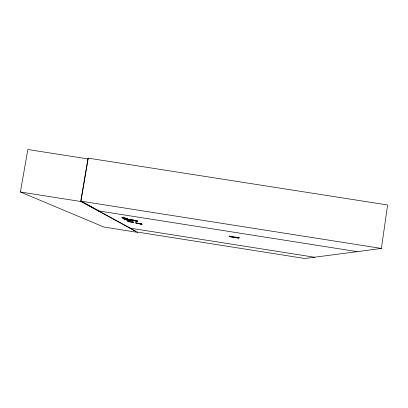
<?xml version="1.0" encoding="UTF-8"?>
<svg xmlns="http://www.w3.org/2000/svg" width="408" height="408" viewBox="0 0 408 408"><rect width="100%" height="100%" fill="white"/><g stroke="black" fill="none" stroke-linecap="round" stroke-linejoin="round"><path stroke-width="0.61" d="M123.991 218.994L137.618 221.177M124.307 219.173L137.802 221.299L124.205 219.142M137.047 220.784L123.15 218.489L136.879 220.677M128.275 221.636L133.008 222.324M122.497 217.964L127.612 218.826M122.517 218.04L127.577 218.836M357.214 251.649L381.404 248.436L387.6 204.974L88.225 158.141L80.871 201.511L137.644 232.371L103.856 227.042L20.4 191.995L27.836 149.506L88.092 158.936M87.995 158.656L80.815 200.996L98.853 210.951M90.51 206.749L90.566 206.423M128.194 221.539L133.008 222.355M137.098 220.82L123.369 218.617M229.663 236.176L229.418 236.604L238.665 238.063L239.027 237.655M128.234 221.702L127.724 221.391M135.833 222.855L135.757 222.946M135.573 222.89L142.004 224.171M136.144 223.263L136.405 223.227M138.047 223.421L141.301 223.747M141.326 224.181L142.01 224.181M128.892 220.228L128.423 220.172M129.107 220.606L129.576 220.662M136.399 223.222L136.134 223.258L141.974 224.211M124.649 218.132L124.333 218.061L124.935 218.418M135.818 222.85L141.316 223.752M136.394 223.217L138.052 223.421M136.384 223.227L136.808 223.263M125.113 218.443L124.613 218.107M140.235 223.732L140.806 223.798M140.087 224.007L140.77 224.099M381.404 248.436L80.932 201.154L130.382 228.184M20.4 191.995L80.871 201.511M98.246 210.854L357.23 251.644L304.796 258.494L137.144 232.035M127.699 221.411L127.964 221.452M132.993 222.222L132.733 222.202L133.472 222.549L132.799 222.192M129.948 228.118L314.798 257.28M126.235 219.785L132.743 220.912M126.511 220.177L133.452 221.355M130.494 228.419L135.38 231.112M128.474 220.192L129.499 220.682M121.864 217.643L127.026 218.479L121.895 217.632M229.398 236.12L229.138 236.574L238.925 238.119L239.312 237.686L229.398 236.12"/></g></svg>
